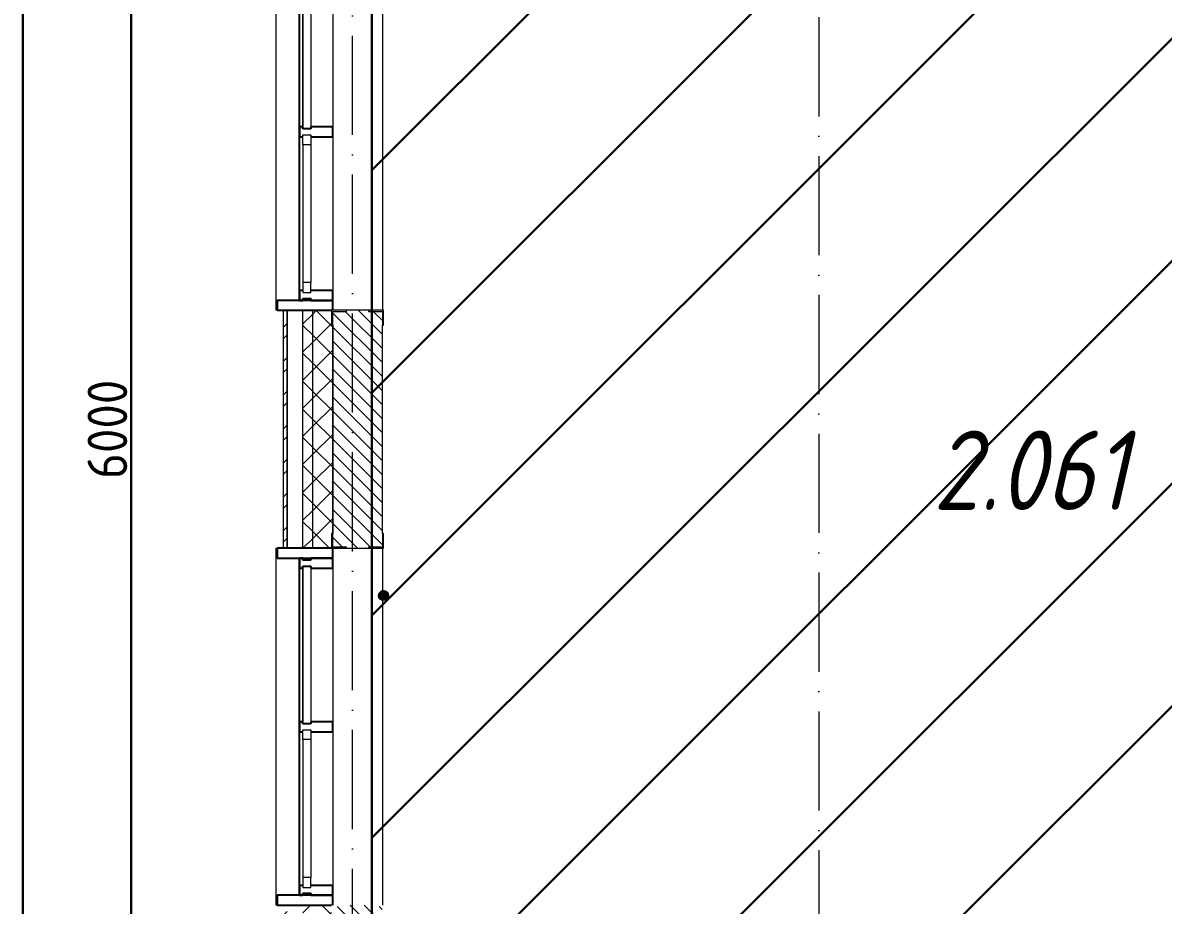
# Model space of a CAD drawing. Header units: millimetres. Extents: x -17017 to 628417, y -109036 to 199237.
# Drawn here: x -11732 to -5985, y -77315 to -72865 of the extents above; entities that cross this region are included whole.
import ezdxf

# ---------------------------------------------------------------- set-up
doc = ezdxf.new("R2010")
doc.units = ezdxf.units.MM
doc.linetypes.add('50_200_ШТРИХ_1Т_ш5_п1_п1_', pattern=[700, 500, -100, 0, -100])
doc.linetypes.add('Штрих короткий', pattern=[300, 150, -150])
for name, color, linetype, lineweight in [('0-1', 7, 'Continuous', 5), ('0-2', 7, 'Continuous', 9), ('Импосты витража', 7, 'Continuous', 9), ('Импосты витража-1', 7, 'Continuous', 25), ('Каркас_Импост', 7, 'Continuous', 13), ('Каркас_Импост-1', 7, 'Continuous', 9), ('Марки помещений', 7, 'Continuous', 9), ('Марки стен', 7, 'Continuous', 9), ('Обобщенные модели', 7, 'Continuous', 9), ('Общие ребра', 7, 'Continuous', 9), ('Окна', 7, 'Continuous', 9), ('Оси-2', 7, '50_200_ШТРИХ_1Т_ш5_п1_п1_', 9), ('Остекление-1', 7, 'Continuous', 9), ('Перемычка-1', 7, 'Штрих короткий', 9), ('Размеры', 7, 'Continuous', 15), ('Стены', 7, 'Continuous', 9), ('Стены-1', 7, 'Continuous', 13), ('стяжа', 7, 'Continuous', 30), ('Штриховка разреза-1', 7, 'Continuous', 9)]:
    doc.layers.add(name, color=color, linetype=linetype, lineweight=lineweight)
doc.layers.get('0-2').off()
doc.styles.add('ISOCPEUR_I_2', font='isocpeui.ttf', dxfattribs={"width": 0.85, "height": 2.3})
doc.styles.add('СПДС', font='isocpeur.ttf', dxfattribs={"width": 0.9})
doc.dimstyles.new('Размера А3', dxfattribs={"dimtxt": 200, "dimasz": 100, "dimexe": 70, "dimexo": 100, "dimgap": 20, "dimtad": 1, "dimdec": 0, "dimrnd": 10, "dimzin": 0, "dimdsep": 46, "dimtxsty": 'СПДС', "dimblk": 'ARROWHEAD_6', "dimcen": 1, "dimclrd": 256, "dimclre": 256, "dimclrt": 256, "dimazin": 0, "dimtfac": 1, "dimtdec": 0, "dimtmove": 2, "dimatfit": 3, "dimfxl": 1, "dimtolj": 1, "dimtzin": 0, "dimarcsym": 0})
pattern_1 = [(45, (0, 0), (-70.71068, 70.71068), []), (135, (0, 0), (-70.71068, -70.71068), [])]

# ---------------------------------------------------------------- blocks, each defined once
blk = doc.blocks.new('ARROWHEAD_6')
at = {"color": 0, "linetype": 'Continuous'}
for p, q in [((0, 0), (-1, 0)), ((-0.5, -0.5), (0.5, 0.5))]:
    blk.add_line(p, q, dxfattribs=at)
blk = doc.blocks.new('*D681')
at = {"layer": 'Defpoints', "color": 0, "transparency": 16777216}
for p in [(-11291.7, -71915.3), (-11185.6, -71915.3), (-11291.7, -77915.3)]:
    blk.add_point(p, dxfattribs=at)
at = {"layer": 'Размеры', "lineweight": -2, "transparency": 16777216}
for p, q in [((-11191.7, -71915.3), (-11115.6, -71915.3)), ((-11185.6, -77815.3), (-11185.6, -72015.3)), ((-11191.7, -77915.3), (-11115.6, -77915.3))]:
    blk.add_line(p, q, dxfattribs=at)
at = {"layer": 'Размеры', "lineweight": -2, "transparency": 16777216, "xscale": 100, "yscale": 100, "zscale": 100}
for p, rotation in [((-11185.6, -71915.3), 90), ((-11185.6, -77915.3), 270)]:
    blk.add_blockref('ARROWHEAD_6', p, dxfattribs=dict(at, rotation=rotation))
at = {"layer": 'Размеры', "transparency": 16777216, "insert": (-11305.6, -74915.3), "char_height": 200, "width": 2.488, "attachment_point": 5, "rotation": 90, "style": 'СПДС'}
blk.add_mtext('\\A1;6000', dxfattribs=at)
blk = doc.blocks.new('*D686')
at = {"layer": 'Defpoints', "color": 0, "transparency": 16777216}
for p in [(-11838.1, -56765.3), (-11732, -56765.3), (-11838.1, -106215.3)]:
    blk.add_point(p, dxfattribs=at)
at = {"layer": 'Размеры', "lineweight": -2, "transparency": 16777216}
for p, q in [((-11738.1, -56765.3), (-11662, -56765.3)), ((-11732, -106115.3), (-11732, -56865.3)), ((-11738.1, -106215.3), (-11662, -106215.3))]:
    blk.add_line(p, q, dxfattribs=at)
at = {"layer": 'Размеры', "lineweight": -2, "transparency": 16777216, "xscale": 100, "yscale": 100, "zscale": 100}
for p, rotation in [((-11732, -56765.3), 90), ((-11732, -106215.3), 270)]:
    blk.add_blockref('ARROWHEAD_6', p, dxfattribs=dict(at, rotation=rotation))
at = {"layer": 'Размеры', "transparency": 16777216, "insert": (-11852, -81490.3), "char_height": 200, "width": 3.261, "attachment_point": 5, "rotation": 90, "style": 'СПДС'}
blk.add_mtext('\\A1;49450', dxfattribs=at)
blk = doc.blocks.new('Проем_Дверь_Прямоугольный - 1800х2700h_оконные проемы-25805030-АИ2_02_План отделки стен 2-го этажа _Часть 2_')
at = {"layer": 'Перемычка-1'}
for p, q in [((900, 125), (-900, 125)), ((900, -125), (-900, -125))]:
    blk.add_line(p, q, dxfattribs=at)
blk = doc.blocks.new('PNS_Панель прямоугольная2 - Нр_Стекло - 40мм-26243474-АИ2_02_План отделки стен 2-го этажа _Часть 2_')
at = {"layer": 'Каркас_Импост'}
for p, q in [((-397.5, 0), (-397.5, 40)), ((-397.5, 40), (-347.5, 40)), ((-347.5, 40), (-347.5, 0)), ((397.5, 40), (347.5, 40)), ((347.5, 40), (347.5, 0)), ((397.5, 0), (397.5, 40)), ((-347.5, 0), (-397.5, 0)), ((347.5, 0), (397.5, 0))]:
    blk.add_line(p, q, dxfattribs=at)
at = {"layer": 'Каркас_Импост-1'}
for p, q in [((-347.5, 40), (347.5, 40)), ((-347.5, 0), (347.5, 0))]:
    blk.add_line(p, q, dxfattribs=at)
blk = doc.blocks.new('Прямоугольный импост - Импост структурный с накладкой - 150мм-25647633-АИ2_02_План отделки стен 2-го этажа _Часть 2_')
at = {"layer": 'Импосты витража-1'}
for p, q in [((-25, 0), (-25, 17)), ((-25, 17), (25, 17)), ((-15, 0), (-25, 0)), ((-15, -40), (-15, 0)), ((25, 17), (25, 0)), ((-25, -150), (-25, -40)), ((-25, -40), (-15, -40)), ((25, -40), (25, -150)), ((25, -150), (-25, -150))]:
    blk.add_line(p, q, dxfattribs=at)
blk = doc.blocks.new('Прямоугольный импост - Импост структурный с накладкой - 150мм-25647642-АИ2_02_План отделки стен 2-го этажа _Часть 2_')
at = {"layer": 'Импосты витража'}
for p, q in [((42475, -100), (43250, -100)), ((42475, -267), (43250, -267))]:
    blk.add_line(p, q, dxfattribs=at)
blk = doc.blocks.new('Прямоугольный импост - Импост структурный с накладкой - 150мм-V150-АИ2_02_План отделки стен 2-го этажа _Часть 2_')
at = {"layer": 'Импосты витража-1'}
for p, q in [((-25, 0), (-25, 17)), ((-25, 17), (25, 17)), ((25, 0), (15, 0)), ((15, 0), (15, -40)), ((25, 17), (25, 0)), ((-25, -150), (-25, -40)), ((15, -40), (25, -40)), ((25, -40), (25, -150)), ((25, -150), (-25, -150))]:
    blk.add_line(p, q, dxfattribs=at)
blk = doc.blocks.new('PNS_Панель прямоугольная1 - Нр_Стекло - 40мм-25259299-АИ2_02_План отделки стен 2-го этажа _Часть 2_')
at = {"layer": 'Остекление-1'}
for p, q in [((-387.5, 40), (387.5, 40)), ((-397.5, 0), (397.5, 0)), ((387.5, 0), (-387.5, 0))]:
    blk.add_line(p, q, dxfattribs=at)
blk = doc.blocks.new('Прямоугольный импост - Импост структурный с накладкой - 150мм-25647644-АИ2_02_План отделки стен 2-го этажа _Часть 2_')
at = {"layer": 'Импосты витража-1'}
for p, q in [((-25, 0), (-25, 17)), ((-25, 17), (25, 17)), ((-15, 0), (-25, 0)), ((-15, -40), (-15, 0)), ((25, 0), (15, 0)), ((15, 0), (15, -40)), ((25, 17), (25, 0)), ((-25, -150), (-25, -40)), ((-25, -40), (-15, -40)), ((15, -40), (25, -40)), ((25, -40), (25, -150)), ((25, -150), (-25, -150))]:
    blk.add_line(p, q, dxfattribs=at)
blk = doc.blocks.new('Прямоугольный импост - Откос НВФ_50х280 мм-25993834-АИ2_02_План отделки стен 2-го этажа _Часть 2_')
at = {"layer": 'Импосты витража-1'}
for p, q in [((-50, 130), (0, 130)), ((-50, -150), (-50, 130)), ((0, 130), (0, -144)), ((0, -150), (-50, -150))]:
    blk.add_line(p, q, dxfattribs=at)
blk = doc.blocks.new('Прямоугольный импост - Откос НВФ_50х280 мм-25993838-АИ2_02_План отделки стен 2-го этажа _Часть 2_')
at = {"layer": 'Импосты витража-1'}
for p, q in [((0, 130), (-50, 130)), ((-50, 130), (-50, -150)), ((0, -144), (0, 130)), ((-50, -150), (0, -150))]:
    blk.add_line(p, q, dxfattribs=at)
blk = doc.blocks.new('Фахверк_СКБ_Уголок - 250_2700-27497298-АИ2_02_План отделки стен 2-го этажа _Часть 2_')
at = {"layer": 'Обобщенные модели'}
for p, q in [((200, 181), (125, 181)), ((125, 181), (125, 106)), ((131, 106), (131, 175)), ((131, 175), (200, 175)), ((200, 175), (200, 181)), ((125, 106), (131, 106)), ((131, -6), (125, -6)), ((125, -6), (125, -81)), ((131, -75), (131, -6)), ((125, -81), (200, -81)), ((200, -75), (131, -75)), ((200, -81), (200, -75))]:
    blk.add_line(p, q, dxfattribs=at)
blk = doc.blocks.new('Отлив_СКБ - Отлив витража_120_НВФ-31885689-АИ2_02_План отделки стен 2-го этажа _Часть 2_')
at = {"layer": 'Окна'}
for p, q in [((0, 113), (0, 120)), ((1800, 120), (0, 120)), ((1800, 120), (1800, 113)), ((50, 2), (1750, 2))]:
    blk.add_line(p, q, dxfattribs=at)
blk = doc.blocks.new('0125-Р-ОО-Ш2-АР-о_23_10_2024_rvt-1-АИ2_02_План отделки стен 2-го этажа _Часть 2_')
at = {"layer": 'Штриховка разреза-1'}
h = blk.add_hatch(dxfattribs=at)
h.set_pattern_fill('FP_81', color=256, style=0, pattern_type=2)
h.set_pattern_definition(pattern_1)
h.paths.add_polyline_path([(-250, 28550), (-200, 28550), (-200, 28900), (-250, 28900)], flags=0)
h.paths.add_polyline_path([(-250, 30700), (-200, 30700), (-200, 31900), (-250, 31900), (-250, 30986.2)], flags=0)
h.paths.add_polyline_path([(-250, 33700), (-200, 33700), (-200, 34050), (-250, 34050), (-250, 33758.3)], flags=0)
h = blk.add_hatch(dxfattribs=at)
h.set_pattern_fill('FP_81', color=256, style=0, pattern_type=2)
h.set_pattern_definition(pattern_1)
h.paths.add_polyline_path([(-100, 28550), (-100, 28825), (-106, 28825), (-106, 28900), (-200, 28900), (-200, 28550), (-106, 28550)], flags=0)
h.paths.add_polyline_path([(-200, 30700), (-106, 30700), (-106, 30775), (-100, 30775), (-100, 31825), (-106, 31825), (-106, 31900), (-200, 31900), (-200, 30706)], flags=0)
h.paths.add_polyline_path([(-106, 33700), (-106, 33775), (-100, 33775), (-100, 34050), (-200, 34050), (-200, 33700)], flags=0)
h = blk.add_hatch(dxfattribs=at)
h.set_pattern_fill('FP_2', color=256, style=0, pattern_type=2)
h.set_pattern_definition([(135, (0, 0), (-35.35534, -35.35534), [])])
h.paths.add_polyline_path([(150, 28550), (149.3, 28894), (81, 28894), (81, 28900), (-31, 28900), (-31, 28894), (-100, 28894), (-100, 28550), (149.3, 28550)], flags=0)
h.paths.add_polyline_path([(81, 30700), (81, 30706), (150, 30706), (150, 31894), (81, 31894), (81, 31900), (-31, 31900), (-31, 31894), (-100, 31894), (-100, 30706), (-31, 30706), (-31, 30700)], flags=0)
h.paths.add_polyline_path([(81, 33700), (81, 33706), (150, 33706), (150, 34050), (-100, 34050), (-100, 33706), (-31, 33706), (-31, 33700)], flags=0)
h = blk.add_hatch(dxfattribs=at)
h.set_pattern_fill('FP_80', color=256, style=0, pattern_type=2)
h.set_pattern_definition([(45, (0, 0), (-85.5366, 85.5366), []), (45, (57.02, 0), (-85.5366, 85.5366), [])])
h.paths.add_polyline_path([(-350, 28625), (-330, 28625), (-330, 28900), (-350, 28900)], flags=0)
h.paths.add_polyline_path([(-330, 30700), (-330, 31900), (-350, 31900), (-350, 30700)], flags=0)
h.paths.add_polyline_path([(-330, 33700), (-330, 33880), (-350, 33880), (-350, 33700)], flags=0)
at = {"layer": 'Общие ребра'}
for p, q in [((-330, 31900), (-330, 30700)), ((-330, 30700), (-330, 31900)), ((-250, 30700), (-250, 31900)), ((-200, 30700), (-200, 31900)), ((-100, 31825), (-100, 30775)), ((-100, 30775), (-100, 31825))]:
    blk.add_line(p, q, dxfattribs=at)
at = {"layer": 'Стены'}
for p, q in [((150, 33700), (150, 31900)), ((150, 30700), (150, 28900))]:
    blk.add_line(p, q, dxfattribs=at)
at = {"layer": 'Стены-1'}
for p, q in [((-350, 31900), (-350, 30700)), ((-330, 31900), (-350, 31900)), ((-106, 31900), (-330, 31900)), ((81, 31900), (-31, 31900)), ((150, 30775), (150, 31825)), ((-350, 30700), (-330, 30700)), ((-330, 30700), (-106, 30700)), ((-31, 30700), (81, 30700))]:
    blk.add_line(p, q, dxfattribs=at)
at = {"layer": '0-2'}
for name, p, rotation in [('Отлив_СКБ - Отлив витража_120_НВФ-31885689-АИ2_02_План отделки стен 2-го этажа _Часть 2_', (-267, 31900), 90), ('Проем_Дверь_Прямоугольный - 1800х2700h_оконные проемы-25805030-АИ2_02_План отделки стен 2-го этажа _Часть 2_', (25, 32800), 89.99999999999991), ('Прямоугольный импост - Импост структурный с накладкой - 150мм-25647642-АИ2_02_План отделки стен 2-го этажа _Часть 2_', (0, 76075), 270.0000000000001), ('PNS_Панель прямоугольная1 - Нр_Стекло - 40мм-25259299-АИ2_02_План отделки стен 2-го этажа _Часть 2_', (-250, 33212.5), 269.9999999999977), ('Прямоугольный импост - Импост структурный с накладкой - 150мм-25647642-АИ2_02_План отделки стен 2-го этажа _Часть 2_', (0, 75250), 270.0000000000001), ('PNS_Панель прямоугольная2 - Нр_Стекло - 40мм-26243474-АИ2_02_План отделки стен 2-го этажа _Часть 2_', (-250, 32387.5), 269.9999999999977), ('Фахверк_СКБ_Уголок - 250_2700-27497298-АИ2_02_План отделки стен 2-го этажа _Часть 2_', (-25, 32025), 269.9999999999999), ('Фахверк_СКБ_Уголок - 250_2700-27497298-АИ2_02_План отделки стен 2-го этажа _Часть 2_', (75, 30575), 89.99999999999991), ('Отлив_СКБ - Отлив витража_120_НВФ-31885689-АИ2_02_План отделки стен 2-го этажа _Часть 2_', (-267, 28900), 90), ('Прямоугольный импост - Откос НВФ_50х280 мм-25993838-АИ2_02_План отделки стен 2-го этажа _Часть 2_', (-250, 30700), 89.99999999999773), ('Проем_Дверь_Прямоугольный - 1800х2700h_оконные проемы-25805030-АИ2_02_План отделки стен 2-го этажа _Часть 2_', (25, 29800), 89.99999999999991), ('Прямоугольный импост - Импост структурный с накладкой - 150мм-25647642-АИ2_02_План отделки стен 2-го этажа _Часть 2_', (0, 73075), 270.0000000000001), ('PNS_Панель прямоугольная1 - Нр_Стекло - 40мм-25259299-АИ2_02_План отделки стен 2-го этажа _Часть 2_', (-250, 30212.5), 269.9999999999977), ('Прямоугольный импост - Импост структурный с накладкой - 150мм-25647642-АИ2_02_План отделки стен 2-го этажа _Часть 2_', (0, 72250), 270.0000000000001), ('PNS_Панель прямоугольная2 - Нр_Стекло - 40мм-26243474-АИ2_02_План отделки стен 2-го этажа _Часть 2_', (-250, 29387.5), 269.9999999999977)]:
    blk.add_blockref(name, p, dxfattribs=dict(at, rotation=rotation))
at = {"layer": '0-2', "extrusion": (0, 0, -1), "rotation": 270.0000000000023}
for name, p in [('Прямоугольный импост - Импост структурный с накладкой - 150мм-25647633-АИ2_02_План отделки стен 2-го этажа _Часть 2_', (250, 32800)), ('Прямоугольный импост - Импост структурный с накладкой - 150мм-V150-АИ2_02_План отделки стен 2-го этажа _Часть 2_', (250, 31975)), ('Прямоугольный импост - Откос НВФ_50х280 мм-25993834-АИ2_02_План отделки стен 2-го этажа _Часть 2_', (250, 31900)), ('Прямоугольный импост - Импост структурный с накладкой - 150мм-25647644-АИ2_02_План отделки стен 2-го этажа _Часть 2_', (250, 30625)), ('Прямоугольный импост - Импост структурный с накладкой - 150мм-25647633-АИ2_02_План отделки стен 2-го этажа _Часть 2_', (250, 29800)), ('Прямоугольный импост - Импост структурный с накладкой - 150мм-V150-АИ2_02_План отделки стен 2-го этажа _Часть 2_', (250, 28975)), ('Прямоугольный импост - Откос НВФ_50х280 мм-25993834-АИ2_02_План отделки стен 2-го этажа _Часть 2_', (250, 28900))]:
    blk.add_blockref(name, p, dxfattribs=at)
blk = doc.blocks.new('2ч2эт')
at = {"layer": 'Марки стен'}
h = blk.add_hatch(color=256, dxfattribs=at)
edge = h.paths.add_edge_path(flags=0)
edge.add_arc((-9914.1, -75753.7), 25, 0, 360)
blk.add_circle((-9914.1, -75753.7), 25, dxfattribs=at)
at = {"layer": 'стяжа'}
blk.add_lwpolyline([(-2388, -72625.3), (-2388, -66175.1), (-9973, -66175.1), (-9973, -89355.1), (-9686, -89355.1)], dxfattribs=at)
at = {"layer": '0-1'}
blk.add_blockref('0125-Р-ОО-Ш2-АР-о_23_10_2024_rvt-1-АИ2_02_План отделки стен 2-го этажа _Часть 2_', (-10070.1, -106215.3), dxfattribs=at)
at = {"layer": 'Марки помещений', "color": 3, "insert": (-7145.1, -74921.8), "char_height": 400, "width": 737.552, "attachment_point": 1, "style": 'ISOCPEUR_I_2'}
blk.add_mtext('2.061', dxfattribs=at)
blk = doc.blocks.new('ось2эт')
at = {"layer": 'Оси-2'}
for p, q in [((-10070.1, -108435.9), (-10070.1, -54635.1)), ((-7720.1, -54635.1), (-7720.1, -108435.9))]:
    blk.add_line(p, q, dxfattribs=at)
at = {"layer": 'Размеры'}
for base, p1, p2, picture, middle in [((-11732, -56765.3), (-11838.1, -106215.3), (-11838.1, -56765.3), '*D686', (-11852, -81490.3)), ((-11185.6, -71915.3), (-11291.7, -77915.3), (-11291.7, -71915.3), '*D681', (-11305.6, -74915.3))]:
    dim = blk.add_linear_dim(base=base, p1=p1, p2=p2, angle=90, dimstyle='Размера А3', dxfattribs=at)
    dim.commit()
    dim.dimension.update_dxf_attribs({"geometry": picture, "text_midpoint": middle})

msp = doc.modelspace()

# ---------------------------------------------------------------- hatches: boundary and pattern name
at = {"layer": 'стяжа'}
h = msp.add_hatch(dxfattribs=at)
h.set_pattern_fill('ANSI31', color=5, scale=250)
h.set_pattern_definition([(45, (4472.5, -59163.1), (-561.266, 561.266), [])])
h.paths.add_polyline_path([(13742, -89400.5), (12812, -89400.5), (6162, -89400.5), (6162, -89950.4), (12812, -89960.5), (12812, -94460.5), (13012, -94460.5), (13012, -94955.3), (15112, -94955.3), (15112, -94443.1), (15322, -94443.1), (15322, -94230.5), (15762, -94230.5), (15762, -90460.5), (15322, -90460.5), (15322, -89960.5), (13742, -89960.5)])
h.paths.add_polyline_path([(15592, -66215.3), (15192, -66215.3), (15192, -65695.3), (15592, -65695.3), (15592, -63285.3), (15464.5, -63285.3), (15464.5, -62800.4), (15592, -62800.4), (15592, -60875.3), (15362, -60875.3), (15362, -60625.3), (12222, -60625.3), (12222, -61275.3), (9132, -61275.3), (9132, -60575.3), (8692, -60575.3), (8692, -60325.3), (9912, -60325.3), (9912, -58904.6), (9862, -58904.6), (9862, -58299.1), (9912, -58299.1), (9912, -56925.3), (6812, -56925.3), (6812, -57175.3), (6312, -57175.3), (6062, -57175.3), (6062, -56925.3), (2562, -56925.3), (2562, -57345.3), (2042, -57345.3), (2042, -56925.3), (-2138, -56925.3), (-2138, -58005.3), (-2388, -58005.3), (-2388, -57961), (-2788, -57961), (-2788, -56925.3), (-9668, -56925.3), (-9668, -57165.3), (-9778, -57165.3), (-9778, -57376.1), (-9888, -57376.1), (-9888, -60155.3), (-9638, -60155.3), (-9638, -60655.3), (-9888, -60655.3), (-9888, -62707.2), (-9738, -62707.2), (-9738, -63240.1), (-9888, -63240.1), (-9888, -65675.3), (-9598, -65675.3), (-9598, -65925.3), (-2888, -65925.3), (-2888, -63325.3), (-2388, -63325.3), (-2388, -61148.8), (-2758, -61148.8), (-2758, -59948.8), (-2388, -59948.8), (-2388, -59705.3), (-2138, -59705.3), (-2138, -72625.3), (-2388, -72625.3), (-2388, -72225.3), (-2788, -72225.3), (-2788, -70635.3), (-2388, -70635.3), (-2388, -69135.3), (-2788, -69135.3), (-2928.7, -69135.3), (-2928.7, -66175.1), (-9833, -66175.1), (-9833, -66315.1), (-9973, -66315.1), (-9973, -68675.1), (-9723, -68675.1), (-9723, -69175.1), (-9833, -69175.1), (-9833, -69315.1), (-9973, -69315.1), (-9973, -71540.3), (-9833, -71540.3), (-9833, -71675.1), (-9723, -71675.1), (-9723, -72175.1), (-9973, -72175.1), (-9973, -77655.1), (-9723, -77655.1), (-9723, -78155.1), (-9738, -78155.1), (-9738, -78390.1), (-9973, -78390.1), (-9973, -80457.8), (-9755.8, -80457.8), (-9755.8, -80675.1), (-9723, -80675.1), (-9723, -81175.1), (-9787.7, -81175.1), (-9787.7, -81360.3), (-9973, -81360.3), (-9973, -86532.6), (-9750.6, -86532.6), (-9750.6, -86755.1), (-9723, -86755.1), (-9723, -87255.1), (-9838.3, -87255.1), (-9838.3, -87389.8), (-9973, -87389.8), (-9973, -89355.1), (-9686, -89355.1), (-9686, -89495.1), (-9973, -89495.1), (-9973, -89703.9), (-9853.5, -89703.9), (-9853.5, -89945.4), (-9723, -89945.4), (-9723, -90445.4), (-9973, -90445.4), (-9973, -94375.1), (-9723, -94375.1), (-9723, -94625.1), (-7673, -94625.1), (-7673, -94145.1), (-3003, -94145.1), (-3003, -92615.1), (-2388, -92615.1), (-2388, -91955.4), (-2138, -91955.4), (-2138, -94925.3), (2042, -94925.3), (2042, -94365.3), (2562, -94365.3), (2562, -94625.3), (5572, -94625.3), (5572, -94285.3), (6162, -94285.3), (6162, -92315.3), (6162, -91180.3), (6162, -89960.6), (6154.9, -89960.6), (2562, -89950.4), (2562, -90475.4), (2042, -90475.4), (2042, -89950.4), (2042, -89945.4), (2201, -89945.4), (2201, -87175.4), (2042, -87175.4), (2042, -85985.4), (1200.5, -85985.4), (1200.5, -77695.3), (2042, -77695.3), (2178.2, -77695.3), (2178.2, -72220.3), (2042, -72220.3), (2042, -71695.3), (2042, -71690.3), (2562, -71690.3), (2562, -71882.4), (5852, -71882.4), (5852, -71690.3), (5852, -71421.7), (6562, -71421.7), (6562, -71285.3), (7012, -71285.3), (7012, -71695.3), (15592, -71695.3)])
h.paths.add_polyline_path([(7012, -69615.3), (6562, -69615.3), (6562, -69446.8), (6102, -69446.8), (6102, -63155.3), (6562, -63155.3), (6562, -58775.3), (6812, -58775.3), (6812, -60325.3), (7112, -60325.3), (7112, -60575.3), (7112, -60825.3), (7112, -62175.3), (6812, -62175.3), (6812, -63055.3), (7012, -63055.3)], flags=16)
h.paths.add_polyline_path([(2562, -66200.3), (2042, -66200.3), (2042, -65675.3), (2042, -65670.3), (2562, -65670.3)], flags=16)
h.paths.add_polyline_path([(-2138, -74325.3), (-2138, -84740.1), (-2388, -84740.1), (-2388, -84500.1), (-2798, -84500.1), (-2798, -84000.1), (-2388, -84000.1), (-2388, -82235.1), (-2968, -82235.1), (-2968, -80395.1), (-2388, -80395.1), (-2388, -78605.3), (-2918, -78605.3), (-2918, -74465.3), (-2388, -74465.3), (-2388, -74325.3)], flags=16)
h.paths.add_polyline_path([(2562, -60695.3), (2042, -60695.3), (2042, -60170.3), (2562, -60170.3)], flags=16)
h.paths.add_polyline_path([(-2138, -86440.1), (-2138, -86640.1), (-2138, -90775.4), (-2388, -90775.4), (-2388, -90475.4), (-2658, -90475.4), (-2758, -90475.4), (-2758, -89495.1), (-8616, -89495.1), (-8616, -89355.1), (-3003, -89355.1), (-3003, -87055.1), (-2703, -87055.1), (-2703, -86640.1), (-2388, -86640.1), (-2388, -86440.1)], flags=16)
h.paths.add_polyline_path([(-2138, -89950.4), (-2658, -89950.4), (-2658, -89945.4), (-2138, -89945.4)], flags=0)

# ---------------------------------------------------------------- block references
for name in ['ось2эт', '2ч2эт']:
    msp.add_blockref(name, (0, 0), dxfattribs=at)

doc.saveas('drawing.dxf')
